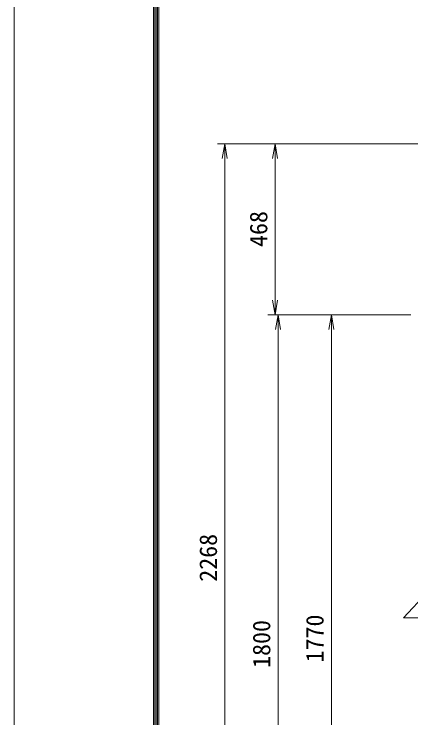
# Model space of a CAD drawing. Units: millimetres, scale not verified. Extents: x -5936 to 5936, y -4198 to 4198.
# Drawn here: x -5936 to -4850, y -532 to 1396 of the extents above; entities that cross this region are included whole.
import ezdxf
from ezdxf.enums import TextEntityAlignment as Align

# ---------------------------------------------------------------- set-up
doc = ezdxf.new("R2010")
doc.units = ezdxf.units.MM
doc.header["$LTSCALE"] = 30
for name, color, linetype, lineweight in [('0-5_D-STR1', 1, 'Continuous', 9), ('0-6_D-STR-DIM', 7, 'Continuous', 9), ('0-C_0', 7, 'Continuous', 9), ('0-F_D-TTL', 7, 'Continuous', 9)]:
    doc.layers.add(name, color=color, linetype=linetype, lineweight=lineweight)
doc.styles.add('ＭＳ ゴシック', font='')
doc.styles.get('ＭＳ ゴシック').set_extended_font_data('MS Gothic')

# ---------------------------------------------------------------- blocks, each defined once
blk = doc.blocks.new('_OPEN')
at = {"layer": '0-C_0'}
blk.add_line((-30, 5), (0, 0), dxfattribs=at)
blk.add_lwpolyline([(-30, -5), (0, 0), (-30, 0)], dxfattribs=at)

msp = doc.modelspace()

# ---------------------------------------------------------------- linework, layer by layer
at = {"layer": '0-5_D-STR1'}
for p in [(-4790.62, -171.54), (-4830.62, -257.7)]:
    msp.add_line(p, (-4870.62, -257.7), dxfattribs=at)
at = {"layer": '0-6_D-STR-DIM'}
for p, q in [((-4451.8, 1040.15), (-5379.66, 1040.15)), ((-4451.8, 1040.15), (-5241.93, 1040.15)), ((-5359.66, 1000.15), (-5359.66, -1187.68)), ((-5221.93, 612.32), (-5221.93, 1000.15)), ((-4850.62, 572.32), (-5241.93, 572.32)), ((-4850.62, 572.32), (-5233.83, 572.32)), ((-4850.62, 572.32), (-5087.99, 572.32)), ((-5213.83, 532.32), (-5213.83, -1187.68)), ((-5067.99, -1157.68), (-5067.99, 532.32))]:
    msp.add_line(p, q, dxfattribs=at)
at = {"layer": '0-F_D-TTL', "color": 2, "lineweight": 18}
msp.add_lwpolyline([(-5936, 4197.6), (5936, 4197.6), (5936, -4197.6), (-5936, -4197.6)], close=True, dxfattribs=at)
at = {"layer": '0-F_D-TTL'}
for points in [[(-5554.4, 3886.67), (5554.4, 3886.67), (5554.4, -3886.67), (-5554.4, -3886.67)], [(-5550.87, 3883.13), (5550.87, 3883.13), (5550.87, -3883.13), (-5550.87, -3883.13)], [(-5547.33, 3879.6), (5547.33, 3879.6), (5547.33, -3879.6), (-5547.33, -3879.6)], [(-5543.8, 3876.07), (5543.8, 3876.07), (5543.8, -3876.07), (-5543.8, -3876.07)], [(-5540.27, 3872.53), (5540.27, 3872.53), (5540.27, -3872.53), (-5540.27, -3872.53)]]:
    msp.add_lwpolyline(points, close=True, dxfattribs=at)

# ---------------------------------------------------------------- block references
at = {"layer": '0-6_D-STR-DIM', "xscale": 1.333333, "yscale": 1.333333}
for p, rotation in [((-5359.66, 1040.15), 90), ((-5221.93, 1040.15), 90), ((-5221.93, 572.32), 270), ((-5213.83, 572.32), 90), ((-5067.99, 572.32), 90)]:
    msp.add_blockref('_OPEN', p, dxfattribs=dict(at, rotation=rotation))

# ---------------------------------------------------------------- texts
at = {"layer": '0-6_D-STR-DIM', "style": 'ＭＳ ゴシック'}
for s, p in [('468', (-5228.68, 758.11)), ('2268', (-5366.41, -158.64)), ('1800', (-5220.57, -394.58)), ('1770', (-5074.74, -379.58))]:
    msp.add_text(s, height=48.17, rotation=90, dxfattribs=at).set_placement(p, align=Align.BOTTOM_LEFT)

doc.saveas('drawing.dxf')
